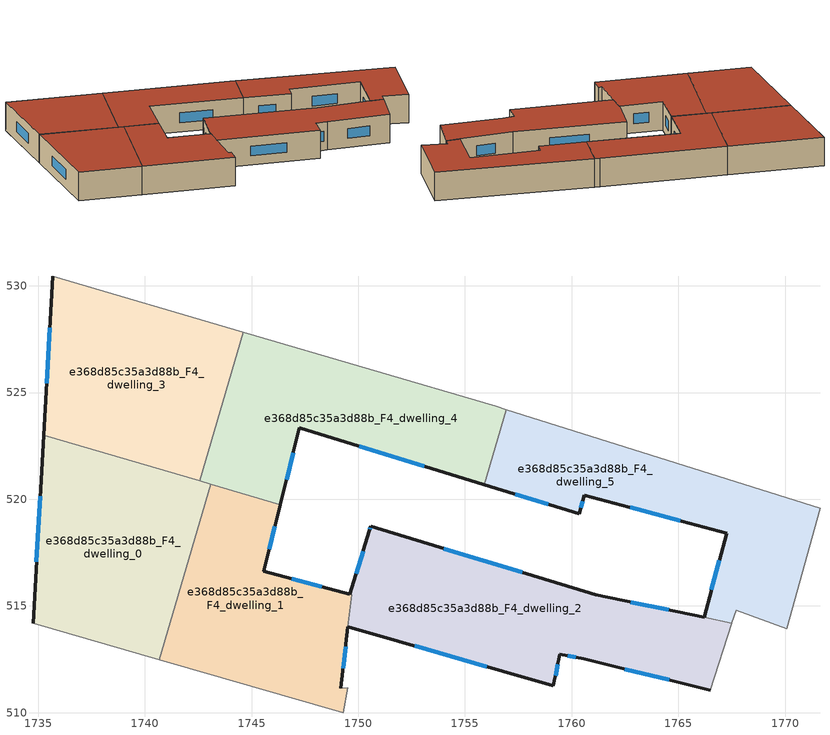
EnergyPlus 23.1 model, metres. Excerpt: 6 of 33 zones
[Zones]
e368d85c35a3d88b_F4_dwelling_0
 floor to e368d85c35a3d88b_F3_dwelling_0 (EU_floor_Construction): 1743.09,520.71 1740.68,512.48 1734.76,514.2 1735.26,523.01 z12
 wall outside (EU_wall_Construction): 1735.26,523.01 1734.76,514.2 z12:15
 wall to e368d85c35a3d88b_F4_dwelling_1 (EU_wall_Construction): 1740.68,512.48 1743.09,520.71 z12:15
 wall adiabatic (EU_wall_Construction): 1734.76,514.2 1740.68,512.48 z12:15
 wall to e368d85c35a3d88b_F4_dwelling_3 (EU_wall_Construction): 1742.57,520.86 1735.26,523.01 z12:15
 wall to e368d85c35a3d88b_F4_dwelling_4 (EU_wall_Construction): 1743.09,520.71 1742.57,520.86 z12:15
 window (EU_Window_Construction): 1735.1,520.14 1734.92,517.06 z12.98:14.02
 roof outside (EU_roof_Construction): 1740.68,512.48 1743.09,520.71 1735.26,523.01 1734.76,514.2 z15
e368d85c35a3d88b_F4_dwelling_1
 floor to e368d85c35a3d88b_F3_dwelling_1 (EU_floor_Construction): 1746.35,519.75 1745.58,516.64 1749.6,515.54 1749.68,515.52 1749.52,514.02 1749.19,511.14 1749.51,511.16 1749.31,509.99 1740.68,512.48 1743.09,520.71 z12
 wall outside (EU_wall_Construction): 1749.19,511.14 1749.52,514.02 / 1749.59,515.54 1745.58,516.64 1746.35,519.75 z12:15
 wall adiabatic (EU_wall_Construction): 1740.68,512.48 1749.31,509.99 1749.51,511.16 1749.19,511.14 z12:15
 wall to e368d85c35a3d88b_F4_dwelling_2 (EU_wall_Construction): 1749.52,514.03 1749.68,515.52 1749.6,515.54 z12:15
 wall to e368d85c35a3d88b_F4_dwelling_4 (EU_wall_Construction): 1746.35,519.75 1743.09,520.71 z12:15
 window (EU_Window_Construction): 1745.83,517.65 1746.1,518.74 / 1749.29,512.07 1749.41,513.08 / 1748.29,515.9 1746.88,516.28 z12.98:14.02
 roof outside (EU_roof_Construction): 1749.31,509.99 1749.51,511.16 1749.19,511.14 1749.52,514.02 1749.68,515.52 1749.6,515.54 1745.58,516.64 1746.35,519.75 1743.09,520.71 1740.68,512.48 z15
e368d85c35a3d88b_F4_dwelling_2
 floor to e368d85c35a3d88b_F3_dwelling_2 (EU_floor_Construction): 1766.21,514.47 1767.51,514.2 1766.5,511.06 1760.56,512.52 1759.45,512.74 1759.15,511.26 1749.51,514.03 1749.68,515.52 1749.6,515.55 1750.53,518.53 1750.59,518.73 1761.12,515.53 z12
 wall outside (EU_wall_Construction): 1766.21,514.47 1761.12,515.53 1750.59,518.73 1750.53,518.53 1749.6,515.55 / 1749.52,514.02 1759.15,511.26 1759.45,512.74 1760.56,512.52 1766.5,511.06 z12:15
 wall adiabatic (EU_wall_Construction): 1766.5,511.06 1767.51,514.2 z12:15
 wall to e368d85c35a3d88b_F4_dwelling_5 (EU_wall_Construction): 1767.51,514.2 1766.21,514.47 z12:15
 window (EU_Window_Construction): 1750.22,517.56 1749.9,516.51 / 1750.57,518.66 1750.55,518.59 / 1757.69,516.57 1754.01,517.69 / 1764.55,514.81 1762.77,515.18 / 1762.49,512.04 1764.57,511.53 / 1759.81,512.66 1760.2,512.59 / 1759.25,511.74 1759.35,512.25 / 1752.65,513.12 1756.02,512.16 z12.98:14.02
 roof outside (EU_roof_Construction): 1766.5,511.06 1767.51,514.2 1766.21,514.47 1761.12,515.53 1750.59,518.73 1750.53,518.53 1749.6,515.55 1749.68,515.52 1749.51,514.03 1759.15,511.26 1759.45,512.74 1760.56,512.52 z15
e368d85c35a3d88b_F4_dwelling_3
 floor to e368d85c35a3d88b_F3_dwelling_3 (EU_floor_Construction): 1744.62,527.83 1742.57,520.86 1735.26,523.01 1735.69,530.46 z12
 wall outside (EU_wall_Construction): 1735.69,530.46 1735.26,523.01 z12:15
 wall to e368d85c35a3d88b_F4_dwelling_4 (EU_wall_Construction): 1742.57,520.86 1744.62,527.83 z12:15
 wall adiabatic (EU_wall_Construction): 1744.62,527.83 1735.69,530.46 z12:15
 window (EU_Window_Construction): 1735.55,528.03 1735.4,525.43 z12.98:14.02
 roof outside (EU_roof_Construction): 1742.57,520.86 1744.62,527.83 1735.69,530.46 1735.26,523.01 z15
e368d85c35a3d88b_F4_dwelling_4
 floor to e368d85c35a3d88b_F3_dwelling_4 (EU_floor_Construction): 1756.46,524.36 1756.94,524.2 1755.91,520.69 1747.24,523.35 1746.35,519.75 1742.57,520.86 1744.62,527.83 z12
 wall outside (EU_wall_Construction): 1746.35,519.75 1747.24,523.35 1755.91,520.69 z12:15
 wall adiabatic (EU_wall_Construction): 1756.94,524.2 1756.46,524.36 1744.62,527.83 z12:15
 wall to e368d85c35a3d88b_F4_dwelling_5 (EU_wall_Construction): 1755.91,520.69 1756.94,524.2 z12:15
 window (EU_Window_Construction): 1746.64,520.92 1746.95,522.18 / 1750.06,522.48 1753.09,521.55 z12.98:14.02
 roof outside (EU_roof_Construction): 1755.91,520.69 1756.94,524.2 1756.46,524.36 1744.62,527.83 1742.57,520.86 1746.35,519.75 1747.24,523.35 z15
e368d85c35a3d88b_F4_dwelling_5
 floor to e368d85c35a3d88b_F3_dwelling_5 (EU_floor_Construction): 1771.64,519.58 1770.09,513.93 1767.71,514.8 1767.51,514.2 1766.21,514.47 1767.26,518.42 1760.59,520.2 1760.35,519.33 1755.91,520.69 1756.94,524.2 z12
 wall outside (EU_wall_Construction): 1755.91,520.69 1760.35,519.33 1760.59,520.2 1767.26,518.42 1766.21,514.47 z12:15
 wall adiabatic (EU_wall_Construction): 1767.51,514.2 1767.71,514.8 1770.09,513.93 1771.64,519.58 1756.94,524.2 z12:15
 window (EU_Window_Construction): 1760.43,519.61 1760.51,519.91 / 1757.35,520.24 1758.9,519.77 / 1766.92,517.13 1766.55,515.75 / 1762.76,519.62 1765.09,518.99 z12.98:14.02
 roof outside (EU_roof_Construction): 1770.09,513.93 1771.64,519.58 1756.94,524.2 1755.91,520.69 1760.35,519.33 1760.59,520.2 1767.26,518.42 1766.21,514.47 1767.51,514.2 1767.71,514.8 z15
[Building]
EU S2 Campaign: North Axis=0; Terrain=City; Solar Distribution=FullExterior
[Site:Location]
Bologna: Latitude=44.5; Longitude=11.25; Time Zone=1; Elevation=37
[SizingPeriod:WeatherFileDays]
AnnualSizingPeriod: Begin Month=1; Begin Day of Month=1; End Month=12; End Day of Month=31; Day of Week for Start Day=Monday; Use Weather File Daylight Saving Period=No; Use Weather File Rain and Snow Indicators=No
[MATERIAL]
EU_InternalMass_Material: Roughness=MediumRough; Thickness=0.1; Conductivity=1; Density=1800; Specific Heat=900; Thermal Absorptance=0.9; Solar Absorptance=0.7; Visible Absorptance=0.7
[MATERIAL:NOMASS] Roughness=MediumRough; Thermal Absorptance=0.9; Solar Absorptance=0.7; Visible Absorptance=0.7
Name | Thermal Resistance
EU_wall_NoMass | 0.905828
EU_roof_NoMass | 0.37593
EU_floor_NoMass | 0.67114
[WINDOWMATERIAL:SIMPLEGLAZINGSYSTEM]
EU_Window_SimpleGlazing: UFactor=4.52486; Solar Heat Gain Coefficient=0.85; Visible Transmittance=0.85
[CONSTRUCTION]
EU_wall_Construction: EU_wall_NoMass
EU_roof_Construction: EU_roof_NoMass
EU_floor_Construction: EU_floor_NoMass
EU_Window_Construction: EU_Window_SimpleGlazing
EU_InternalMass_Construction: EU_InternalMass_Material
[ZONE] Type=1; Multiplier=1; Ceiling Height=autocalculate; Floor Area=autocalculate; Part of Total Floor Area=Yes
Name | Volume
e368d85c35a3d88b_F4_dwelling_0 | 184.454
e368d85c35a3d88b_F4_dwelling_1 | 167.495
e368d85c35a3d88b_F4_dwelling_2 | 213.84
e368d85c35a3d88b_F4_dwelling_3 | 184.427
e368d85c35a3d88b_F4_dwelling_4 | 181.821
e368d85c35a3d88b_F4_dwelling_5 | 174.524
[INTERNALMASS] Construction=EU_InternalMass_Construction
Name | Zone or ZoneList | Surface Area
e368d85c35a3d88b_F4_dwelling_0_EU_InternalMass | e368d85c35a3d88b_F4_dwelling_0 | 61.4847
e368d85c35a3d88b_F4_dwelling_1_EU_InternalMass | e368d85c35a3d88b_F4_dwelling_1 | 55.838
e368d85c35a3d88b_F4_dwelling_2_EU_InternalMass | e368d85c35a3d88b_F4_dwelling_2 | 71.2891
e368d85c35a3d88b_F4_dwelling_3_EU_InternalMass | e368d85c35a3d88b_F4_dwelling_3 | 61.476
e368d85c35a3d88b_F4_dwelling_4_EU_InternalMass | e368d85c35a3d88b_F4_dwelling_4 | 60.6069
e368d85c35a3d88b_F4_dwelling_5_EU_InternalMass | e368d85c35a3d88b_F4_dwelling_5 | 58.1752
[OTHEREQUIPMENT] Fuel Type=Electricity; Design Level Calculation Method=Watts/Area; Power per Zone Floor Area=1; Fraction Latent=0; Fraction Radiant=0; Fraction Lost=0; Carbon Dioxide Generation Rate=0; EndUse Subcategory=EU_Step8_InternalGains
Name | Zone or ZoneList or Space or SpaceList | Schedule
EU_Step8_InternalGain_e368d85c35a3d88b_F4_dwelling_0_f000 | e368d85c35a3d88b_F4_dwelling_0 | EU_Step8_GainSchedule_e368d85c35a3d88b_F4_dwelling_0_f000
EU_Step8_InternalGain_e368d85c35a3d88b_F4_dwelling_1_f000 | e368d85c35a3d88b_F4_dwelling_1 | EU_Step8_GainSchedule_e368d85c35a3d88b_F4_dwelling_1_f000
EU_Step8_InternalGain_e368d85c35a3d88b_F4_dwelling_2_f000 | e368d85c35a3d88b_F4_dwelling_2 | EU_Step8_GainSchedule_e368d85c35a3d88b_F4_dwelling_2_f000
EU_Step8_InternalGain_e368d85c35a3d88b_F4_dwelling_3_f000 | e368d85c35a3d88b_F4_dwelling_3 | EU_Step8_GainSchedule_e368d85c35a3d88b_F4_dwelling_3_f000
EU_Step8_InternalGain_e368d85c35a3d88b_F4_dwelling_4_f000 | e368d85c35a3d88b_F4_dwelling_4 | EU_Step8_GainSchedule_e368d85c35a3d88b_F4_dwelling_4_f000
EU_Step8_InternalGain_e368d85c35a3d88b_F4_dwelling_5_f000 | e368d85c35a3d88b_F4_dwelling_5 | EU_Step8_GainSchedule_e368d85c35a3d88b_F4_dwelling_5_f000
[ZONEVENTILATION:DESIGNFLOWRATE] Schedule=EU_AlwaysOn; Design Flow Rate Calculation Method=AirChanges/Hour; Air Changes per Hour=0.73129; Ventilation Type=Natural; Fan Pressure Rise=0; Fan Total Efficiency=1; Constant Term Coefficient=1; Temperature Term Coefficient=0; Velocity Term Coefficient=0; Velocity Squared Term Coefficient=0; Minimum Indoor Temperature=-100; Maximum Indoor Temperature=100; Delta Temperature=-100; Minimum Outdoor Temperature=-100; Maximum Outdoor Temperature=100; Maximum Wind Speed=40
Name | Zone or ZoneList or Space or SpaceList
EU_ConstantAir_e368d85c35a3d88b_F4_dwelling_0 | e368d85c35a3d88b_F4_dwelling_0
EU_ConstantAir_e368d85c35a3d88b_F4_dwelling_1 | e368d85c35a3d88b_F4_dwelling_1
EU_ConstantAir_e368d85c35a3d88b_F4_dwelling_2 | e368d85c35a3d88b_F4_dwelling_2
EU_ConstantAir_e368d85c35a3d88b_F4_dwelling_3 | e368d85c35a3d88b_F4_dwelling_3
EU_ConstantAir_e368d85c35a3d88b_F4_dwelling_4 | e368d85c35a3d88b_F4_dwelling_4
EU_ConstantAir_e368d85c35a3d88b_F4_dwelling_5 | e368d85c35a3d88b_F4_dwelling_5
[HVACTEMPLATE:THERMOSTAT] Constant Heating Setpoint=20; Constant Cooling Setpoint=50
EU_HeatOnly_e368d85c35a3d88b_F0_dwelling_0; EU_HeatOnly_e368d85c35a3d88b_F0_dwelling_1; EU_HeatOnly_e368d85c35a3d88b_F0_dwelling_2; EU_HeatOnly_e368d85c35a3d88b_F0_dwelling_3; EU_HeatOnly_e368d85c35a3d88b_F0_dwelling_4; EU_HeatOnly_e368d85c35a3d88b_F0_dwelling_5; EU_HeatOnly_e368d85c35a3d88b_F0_dwelling_6; EU_HeatOnly_e368d85c35a3d88b_F1_dwelling_0; EU_HeatOnly_e368d85c35a3d88b_F1_dwelling_1; EU_HeatOnly_e368d85c35a3d88b_F1_dwelling_2; EU_HeatOnly_e368d85c35a3d88b_F1_dwelling_3; EU_HeatOnly_e368d85c35a3d88b_F1_dwelling_4; EU_HeatOnly_e368d85c35a3d88b_F1_dwelling_5; EU_HeatOnly_e368d85c35a3d88b_F1_dwelling_6; EU_HeatOnly_e368d85c35a3d88b_F2_dwelling_0; EU_HeatOnly_e368d85c35a3d88b_F2_dwelling_1; EU_HeatOnly_e368d85c35a3d88b_F2_dwelling_2; EU_HeatOnly_e368d85c35a3d88b_F2_dwelling_3; EU_HeatOnly_e368d85c35a3d88b_F2_dwelling_4; EU_HeatOnly_e368d85c35a3d88b_F2_dwelling_5; EU_HeatOnly_e368d85c35a3d88b_F2_dwelling_6; EU_HeatOnly_e368d85c35a3d88b_F3_dwelling_0; EU_HeatOnly_e368d85c35a3d88b_F3_dwelling_1; EU_HeatOnly_e368d85c35a3d88b_F3_dwelling_2; EU_HeatOnly_e368d85c35a3d88b_F3_dwelling_3; EU_HeatOnly_e368d85c35a3d88b_F3_dwelling_4; EU_HeatOnly_e368d85c35a3d88b_F3_dwelling_5; EU_HeatOnly_e368d85c35a3d88b_F4_dwelling_0; EU_HeatOnly_e368d85c35a3d88b_F4_dwelling_1; EU_HeatOnly_e368d85c35a3d88b_F4_dwelling_2; EU_HeatOnly_e368d85c35a3d88b_F4_dwelling_3; EU_HeatOnly_e368d85c35a3d88b_F4_dwelling_4; EU_HeatOnly_e368d85c35a3d88b_F4_dwelling_5
[HVACTEMPLATE:ZONE:IDEALLOADSAIRSYSTEM] System Availability Schedule=EU_AlwaysOn; Maximum Heating Supply Air Temperature=50; Minimum Cooling Supply Air Temperature=13; Maximum Heating Supply Air Humidity Ratio=0.0156; Minimum Cooling Supply Air Humidity Ratio=0.0077; Heating Limit=NoLimit; Cooling Limit=NoLimit; Heating Availability Schedule=EU_AlwaysOn; Cooling Availability Schedule=EU_CoolingOff; Dehumidification Control Type=ConstantSensibleHeatRatio; Cooling Sensible Heat Ratio=0.7; Dehumidification Setpoint=60; Humidification Control Type=None; Humidification Setpoint=30; Outdoor Air Method=None; Outdoor Air Flow Rate per Person=0.00944; Outdoor Air Flow Rate per Zone Floor Area=0; Outdoor Air Flow Rate per Zone=0; Demand Controlled Ventilation Type=None; Outdoor Air Economizer Type=NoEconomizer; Heat Recovery Type=None; Sensible Heat Recovery Effectiveness=0.7; Latent Heat Recovery Effectiveness=0.65
Name | Template Thermostat
e368d85c35a3d88b_F4_dwelling_0 | EU_HeatOnly_e368d85c35a3d88b_F4_dwelling_0
e368d85c35a3d88b_F4_dwelling_1 | EU_HeatOnly_e368d85c35a3d88b_F4_dwelling_1
e368d85c35a3d88b_F4_dwelling_2 | EU_HeatOnly_e368d85c35a3d88b_F4_dwelling_2
e368d85c35a3d88b_F4_dwelling_3 | EU_HeatOnly_e368d85c35a3d88b_F4_dwelling_3
e368d85c35a3d88b_F4_dwelling_4 | EU_HeatOnly_e368d85c35a3d88b_F4_dwelling_4
e368d85c35a3d88b_F4_dwelling_5 | EU_HeatOnly_e368d85c35a3d88b_F4_dwelling_5
[SIZING:ZONE] Zone Cooling Design Supply Air Temperature Input Method=SupplyAirTemperature; Zone Cooling Design Supply Air Temperature=13; Zone Heating Design Supply Air Temperature Input Method=SupplyAirTemperature; Zone Heating Design Supply Air Temperature=50; Zone Cooling Design Supply Air Humidity Ratio=0.008; Zone Heating Design Supply Air Humidity Ratio=0.008; Cooling Design Air Flow Method=DesignDay; Cooling Design Air Flow Rate=0; Cooling Minimum Air Flow per Zone Floor Area=0.000762; Cooling Minimum Air Flow=0; Cooling Minimum Air Flow Fraction=0.2; Heating Design Air Flow Method=DesignDay; Heating Design Air Flow Rate=0; Heating Maximum Air Flow per Zone Floor Area=0.002032; Heating Maximum Air Flow=0.141576; Heating Maximum Air Flow Fraction=0.3; Account for Dedicated Outdoor Air System=No; Dedicated Outdoor Air System Control Strategy=NeutralSupplyAir; Dedicated Outdoor Air Low Setpoint Temperature for Design=autosize; Dedicated Outdoor Air High Setpoint Temperature for Design=autosize; Zone Load Sizing Method=Sensible Load Only No Latent Load; Zone Latent Cooling Design Supply Air Humidity Ratio Input Method=HumidityRatioDifference; Zone Cooling Design Supply Air Humidity Ratio Difference=0.005; Zone Latent Heating Design Supply Air Humidity Ratio Input Method=HumidityRatioDifference; Zone Humidification Design Supply Air Humidity Ratio Difference=0.005
e368d85c35a3d88b_F4_dwelling_0; e368d85c35a3d88b_F4_dwelling_1; e368d85c35a3d88b_F4_dwelling_2; e368d85c35a3d88b_F4_dwelling_3; e368d85c35a3d88b_F4_dwelling_4; e368d85c35a3d88b_F4_dwelling_5
[SCHEDULE:CONSTANT]
Name | Hourly Value
EU_AlwaysOn | 1
EU_CoolingOff | 0
[SCHEDULE:FILE] Column Number=1; Rows to Skip at Top=0; Number of Hours of Data=8760; Column Separator=Comma; Interpolate to Timestep=No; Minutes per Item=60; Adjust Schedule for Daylight Savings=Yes
Name | File
EU_Step8_GainSchedule_e368d85c35a3d88b_F4_dwelling_0_f000 | ../../schedules/e368d85c35a3d88b/e368d85c35a3d88b_F4_dwelling_0_f000_gain.csv
EU_Step8_GainSchedule_e368d85c35a3d88b_F4_dwelling_1_f000 | ../../schedules/e368d85c35a3d88b/e368d85c35a3d88b_F4_dwelling_1_f000_gain.csv
EU_Step8_GainSchedule_e368d85c35a3d88b_F4_dwelling_2_f000 | ../../schedules/e368d85c35a3d88b/e368d85c35a3d88b_F4_dwelling_2_f000_gain.csv
EU_Step8_GainSchedule_e368d85c35a3d88b_F4_dwelling_3_f000 | ../../schedules/e368d85c35a3d88b/e368d85c35a3d88b_F4_dwelling_3_f000_gain.csv
EU_Step8_GainSchedule_e368d85c35a3d88b_F4_dwelling_4_f000 | ../../schedules/e368d85c35a3d88b/e368d85c35a3d88b_F4_dwelling_4_f000_gain.csv
EU_Step8_GainSchedule_e368d85c35a3d88b_F4_dwelling_5_f000 | ../../schedules/e368d85c35a3d88b/e368d85c35a3d88b_F4_dwelling_5_f000_gain.csv
